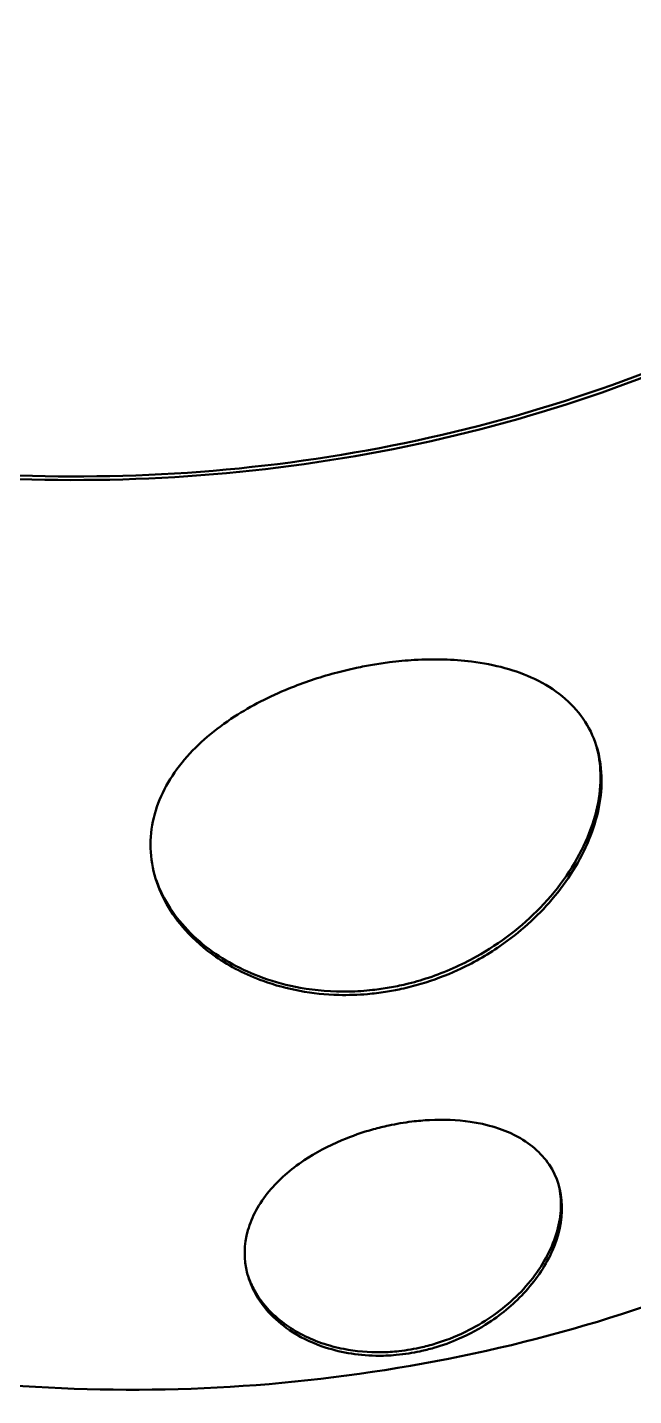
# Model space of a CAD drawing. Header units: millimetres. Extents: x 0 to 2100, y 0 to 1485.
# Drawn here: x 1701.6 to 1821.4, y 863.9 to 1134.6 of the extents above; entities that cross this region are included whole.
import ezdxf

# ---------------------------------------------------------------- set-up
doc = ezdxf.new("R2010")
doc.units = ezdxf.units.MM
doc.header["$LTSCALE"] = 5
doc.layers.add('Visible (ANSI)', color=7, linetype='Continuous', lineweight=50)

msp = doc.modelspace()

# ---------------------------------------------------------------- linework, layer by layer
at = {"layer": 'Visible (ANSI)'}
for points, knots in [([(1604.939, 1063.065), (1586.346, 1070.19), (1569.303, 1079.221), (1554.477, 1089.802), (1535.54, 1103.317), (1520.241, 1119.365), (1509.549, 1136.928), (1498.857, 1154.49), (1492.778, 1173.558), (1491.694, 1192.919), (1490.61, 1212.28), (1494.522, 1231.925), (1503.179, 1250.607), (1511.836, 1269.289), (1525.233, 1286.997), (1542.517, 1302.61), (1559.801, 1318.222), (1580.963, 1331.73), (1604.658, 1342.277), (1628.353, 1352.824), (1654.568, 1360.405), (1681.638, 1364.541), (1708.709, 1368.677), (1736.619, 1369.364), (1763.599, 1366.563), (1790.579, 1363.762), (1816.613, 1357.473), (1840.051, 1348.097), (1863.489, 1338.721), (1884.317, 1326.264), (1901.215, 1311.518), (1918.114, 1296.771), (1931.074, 1279.743), (1939.275, 1261.516), (1947.476, 1243.289), (1950.915, 1223.872), (1949.375, 1204.498), (1947.835, 1185.124), (1941.318, 1165.804), (1930.239, 1147.763), (1919.161, 1129.722), (1903.528, 1112.97), (1884.334, 1098.569), (1865.14, 1084.169), (1842.397, 1072.127), (1817.549, 1063.208), (1792.7, 1054.288), (1765.761, 1048.495), (1738.441, 1046.193), (1711.121, 1043.892), (1683.435, 1045.085), (1657.139, 1049.693), (1630.844, 1054.301), (1605.954, 1062.322), (1584.048, 1073.246)], [-6.3962826, -6.3962826, -6.3962826, -6.3962826, -6.1146644, -6.1146644, -6.1146644, -5.7549783, -5.7549783, -5.7549783, -5.3952921, -5.3952921, -5.3952921, -5.035606, -5.035606, -5.035606, -4.6759198, -4.6759198, -4.6759198, -4.3162337, -4.3162337, -4.3162337, -3.9565475, -3.9565475, -3.9565475, -3.5968614, -3.5968614, -3.5968614, -3.2371753, -3.2371753, -3.2371753, -2.8774891, -2.8774891, -2.8774891, -2.517803, -2.517803, -2.517803, -2.1581168, -2.1581168, -2.1581168, -1.7984307, -1.7984307, -1.7984307, -1.4387446, -1.4387446, -1.4387446, -1.0790584, -1.0790584, -1.0790584, -0.7193723, -0.7193723, -0.7193723, -0.3596861, -0.3596861, -0.3596861, 0, 0, 0, 0]), ([(1584.647, 1073.828), (1606.457, 1062.953), (1631.24, 1054.966), (1657.419, 1050.378), (1683.598, 1045.79), (1711.166, 1044.603), (1738.365, 1046.894), (1765.565, 1049.185), (1792.389, 1054.953), (1817.127, 1063.834), (1841.866, 1072.714), (1864.512, 1084.704), (1883.621, 1099.041), (1902.73, 1113.378), (1918.296, 1130.058), (1929.325, 1148.02), (1940.355, 1165.981), (1946.844, 1185.219), (1948.377, 1204.507), (1949.911, 1223.795), (1946.487, 1243.129), (1938.322, 1261.276), (1930.156, 1279.423), (1917.252, 1296.378), (1900.428, 1311.06), (1883.604, 1325.741), (1862.865, 1338.145), (1839.531, 1347.479), (1816.196, 1356.814), (1790.273, 1363.076), (1763.412, 1365.865), (1736.551, 1368.654), (1708.76, 1367.969), (1681.809, 1363.851), (1654.858, 1359.734), (1628.755, 1352.186), (1605.164, 1341.685), (1581.574, 1331.184), (1560.502, 1317.734), (1543.294, 1302.19), (1526.086, 1286.647), (1512.746, 1269.014), (1504.127, 1250.414), (1495.508, 1231.815), (1491.613, 1212.254), (1492.692, 1192.977), (1493.771, 1173.701), (1499.825, 1154.715), (1510.47, 1137.23), (1521.115, 1119.744), (1536.348, 1103.765), (1555.202, 1090.31), (1569.963, 1079.775), (1586.933, 1070.783), (1605.444, 1063.689)], [0, 0, 0, 0, 0.3596861, 0.3596861, 0.3596861, 0.7193723, 0.7193723, 0.7193723, 1.0790584, 1.0790584, 1.0790584, 1.4387446, 1.4387446, 1.4387446, 1.7984307, 1.7984307, 1.7984307, 2.1581168, 2.1581168, 2.1581168, 2.517803, 2.517803, 2.517803, 2.8774891, 2.8774891, 2.8774891, 3.2371753, 3.2371753, 3.2371753, 3.5968614, 3.5968614, 3.5968614, 3.9565475, 3.9565475, 3.9565475, 4.3162337, 4.3162337, 4.3162337, 4.6759198, 4.6759198, 4.6759198, 5.035606, 5.035606, 5.035606, 5.3952921, 5.3952921, 5.3952921, 5.7549783, 5.7549783, 5.7549783, 6.1146644, 6.1146644, 6.1146644, 6.3962826, 6.3962826, 6.3962826, 6.3962826]), ([(1537.319, 1104.819), (1542.438, 1110.851), (1548.089, 1116.667), (1554.233, 1122.217), (1571.442, 1137.761), (1592.513, 1151.211), (1616.104, 1161.712), (1639.695, 1172.212), (1665.798, 1179.761), (1692.749, 1183.878), (1719.7, 1187.996), (1747.491, 1188.681), (1774.352, 1185.892), (1801.213, 1183.103), (1827.136, 1176.841), (1850.47, 1167.506), (1873.805, 1158.172), (1894.544, 1145.768), (1911.368, 1131.086), (1912.514, 1130.086), (1913.643, 1129.075), (1914.753, 1128.053)], [-4.804351, -4.804351, -4.804351, -4.804351, -4.6759198, -4.6759198, -4.6759198, -4.3162337, -4.3162337, -4.3162337, -3.9565475, -3.9565475, -3.9565475, -3.5968614, -3.5968614, -3.5968614, -3.2371753, -3.2371753, -3.2371753, -2.8774891, -2.8774891, -2.8774891, -2.852974, -2.852974, -2.852974, -2.852974]), ([(1616.374, 883.889), (1632.604, 877.665), (1650.01, 872.886), (1668.079, 869.72), (1694.374, 865.112), (1722.06, 863.919), (1749.381, 866.22), (1776.701, 868.521), (1803.64, 874.315), (1828.489, 883.235), (1853.337, 892.154), (1876.08, 904.196), (1895.274, 918.596), (1914.468, 932.997), (1930.101, 949.749), (1941.179, 967.79), (1952.257, 985.831), (1958.775, 1005.151), (1960.315, 1024.525), (1960.737, 1029.836), (1960.785, 1035.151), (1960.463, 1040.443)], [0.1125178, 0.1125178, 0.1125178, 0.1125178, 0.3596861, 0.3596861, 0.3596861, 0.7193723, 0.7193723, 0.7193723, 1.0790584, 1.0790584, 1.0790584, 1.4387446, 1.4387446, 1.4387446, 1.7984307, 1.7984307, 1.7984307, 2.1581168, 2.1581168, 2.1581168, 2.2567227, 2.2567227, 2.2567227, 2.2567227]), ([(1748.232, 945.947), (1744.819, 947.184), (1741.676, 948.8), (1736.629, 952.293), (1734.616, 954.055), (1729.898, 959.287), (1727.809, 963.017), (1725.672, 970.916), (1725.687, 975.006), (1727.839, 982.793), (1729.852, 986.429), (1735.359, 992.909), (1738.701, 995.753), (1745.841, 1000.371), (1749.451, 1002.225), (1756.218, 1004.988), (1759.253, 1006.009), (1763.78, 1007.234), (1765.215, 1007.581), (1767.724, 1008.114), (1768.793, 1008.319), (1770.974, 1008.69), (1772.086, 1008.855), (1774.842, 1009.204), (1776.48, 1009.356), (1782.017, 1009.685), (1785.807, 1009.587), (1794.033, 1008.573), (1798.256, 1007.426), (1805.949, 1003.761), (1809.199, 1001.118), (1813.716, 994.56), (1814.948, 990.715), (1815.228, 982.462), (1814.392, 978.186), (1810.952, 969.821), (1808.475, 965.804), (1802.388, 958.666), (1798.93, 955.537), (1792.41, 951.04), (1789.608, 949.443), (1784.321, 947.021), (1781.897, 946.109), (1778.132, 944.991), (1776.833, 944.658), (1774.481, 944.147), (1773.433, 943.951), (1771.21, 943.607), (1770.036, 943.465), (1766.955, 943.198), (1765.053, 943.14), (1757.916, 943.319), (1752.856, 944.272), (1748.232, 945.947)], [-28.7171516, -28.7171516, -28.7171516, -28.7171516, -27.5195442, -27.5195442, -26.5469972, -26.5469972, -24.8618619, -24.8618619, -23.1440092, -23.1440092, -21.5108792, -21.5108792, -19.9962816, -19.9962816, -18.7236038, -18.7236038, -17.7593838, -17.7593838, -17.3164361, -17.3164361, -16.9887884, -16.9887884, -16.6478683, -16.6478683, -16.1412026, -16.1412026, -14.9185293, -14.9185293, -13.3255258, -13.3255258, -11.5359928, -11.5359928, -9.7545432, -9.7545432, -8.0726422, -8.0726422, -6.4843261, -6.4843261, -5.0366149, -5.0366149, -4.0639944, -4.0639944, -3.2884008, -3.2884008, -2.8854037, -2.8854037, -2.5638163, -2.5638163, -2.2053202, -2.2053202, -1.6227534, -1.6227534, 0, 0, 0, 0]), ([(1748.188, 946.579), (1750.541, 945.736), (1753.01, 945.078), (1758.677, 944.062), (1761.899, 943.805), (1766.728, 943.893), (1768.294, 943.993), (1770.96, 944.286), (1772.058, 944.442), (1774.244, 944.823), (1775.33, 945.047), (1777.929, 945.669), (1779.434, 946.099), (1784.202, 947.687), (1787.371, 949.088), (1795.127, 953.416), (1799.393, 956.72), (1806.877, 964.48), (1809.918, 968.944), (1814.01, 978.096), (1815.007, 982.691), (1814.842, 988.872), (1814.578, 990.682), (1814.105, 992.399)], [-28.7219892, -28.7219892, -28.7219892, -28.7219892, -27.8984155, -27.8984155, -26.8942027, -26.8942027, -26.4156956, -26.4156956, -26.079907, -26.079907, -25.7459322, -25.7459322, -25.2761116, -25.2761116, -24.2384199, -24.2384199, -22.5915278, -22.5915278, -20.8076176, -20.8076176, -19.0093094, -19.0093094, -18.2192839, -18.2192839, -18.2192839, -18.2192839]), ([(1726.792, 966.78), (1727.264, 965.261), (1727.894, 963.766), (1730.59, 958.762), (1733.383, 955.503), (1740.144, 950.191), (1743.959, 948.094), (1748.188, 946.579)], [-3.75349, -3.75349, -3.75349, -3.75349, -3.0918064, -3.0918064, -1.4807494, -1.4807494, 0, 0, 0, 0]), ([(1759.892, 873.67), (1757.529, 874.499), (1755.359, 875.585), (1751.873, 877.951), (1750.484, 879.151), (1747.231, 882.742), (1745.803, 885.324), (1744.366, 890.859), (1744.408, 893.764), (1745.976, 899.317), (1747.401, 901.924), (1751.276, 906.593), (1753.616, 908.652), (1758.588, 911.981), (1761.083, 913.311), (1765.765, 915.29), (1767.87, 916.021), (1771.018, 916.893), (1772.022, 917.14), (1773.78, 917.518), (1774.53, 917.662), (1776.065, 917.923), (1776.849, 918.037), (1778.795, 918.275), (1779.955, 918.376), (1783.883, 918.574), (1786.58, 918.464), (1792.431, 917.624), (1795.435, 916.724), (1800.88, 913.946), (1803.168, 911.992), (1806.352, 907.221), (1807.207, 904.446), (1807.335, 898.602), (1806.701, 895.619), (1804.184, 889.858), (1802.401, 887.124), (1798.045, 882.282), (1795.58, 880.169), (1790.981, 877.155), (1789.029, 876.094), (1785.351, 874.475), (1783.664, 873.862), (1781.041, 873.103), (1780.131, 872.874), (1778.482, 872.52), (1777.745, 872.384), (1776.179, 872.141), (1775.351, 872.04), (1773.173, 871.844), (1771.826, 871.796), (1766.755, 871.887), (1763.162, 872.523), (1759.892, 873.67)], [-20.1712403, -20.1712403, -20.1712403, -20.1712403, -19.3345411, -19.3345411, -18.6527443, -18.6527443, -17.4672367, -17.4672367, -16.25208, -16.25208, -15.1079018, -15.1079018, -14.0490152, -14.0490152, -13.168417, -13.168417, -12.4983741, -12.4983741, -12.1882834, -12.1882834, -11.9580849, -11.9580849, -11.7179201, -11.7179201, -11.360027, -11.360027, -10.493843, -10.493843, -9.3680255, -9.3680255, -8.1131573, -8.1131573, -6.8497119, -6.8497119, -5.6651071, -5.6651071, -4.5547324, -4.5547324, -3.540861, -3.540861, -2.8696468, -2.8696468, -2.3320186, -2.3320186, -2.0502012, -2.0502012, -1.8241778, -1.8241778, -1.5711314, -1.5711314, -1.1578405, -1.1578405, 0, 0, 0, 0]), ([(1759.786, 874.323), (1761.183, 873.838), (1762.64, 873.445), (1766.553, 872.677), (1769.068, 872.458), (1772.764, 872.525), (1773.902, 872.597), (1775.823, 872.806), (1776.604, 872.915), (1778.135, 873.177), (1778.883, 873.327), (1780.658, 873.737), (1781.68, 874.016), (1784.847, 875.018), (1786.941, 875.881), (1792.393, 878.677), (1795.515, 880.909), (1800.969, 886.165), (1803.194, 889.182), (1806.265, 895.456), (1807.064, 898.653), (1807.079, 903.156), (1806.898, 904.573), (1806.537, 905.92)], [-20.1743121, -20.1743121, -20.1743121, -20.1743121, -19.6809293, -19.6809293, -18.8914883, -18.8914883, -18.5429572, -18.5429572, -18.3041691, -18.3041691, -18.0740725, -18.0740725, -17.7562376, -17.7562376, -17.077689, -17.077689, -15.9043512, -15.9043512, -14.6579755, -14.6579755, -13.3953372, -13.3953372, -12.7832488, -12.7832488, -12.7832488, -12.7832488]), ([(1745.135, 887.898), (1745.439, 886.944), (1745.832, 886.007), (1747.609, 882.639), (1749.522, 880.401), (1754.191, 876.769), (1756.839, 875.346), (1759.786, 874.323)], [-2.5926432, -2.5926432, -2.5926432, -2.5926432, -2.1724971, -2.1724971, -1.0414267, -1.0414267, 0, 0, 0, 0])]:
    msp.add_open_spline(points, degree=3, knots=knots, dxfattribs=at)

doc.saveas('drawing.dxf')
